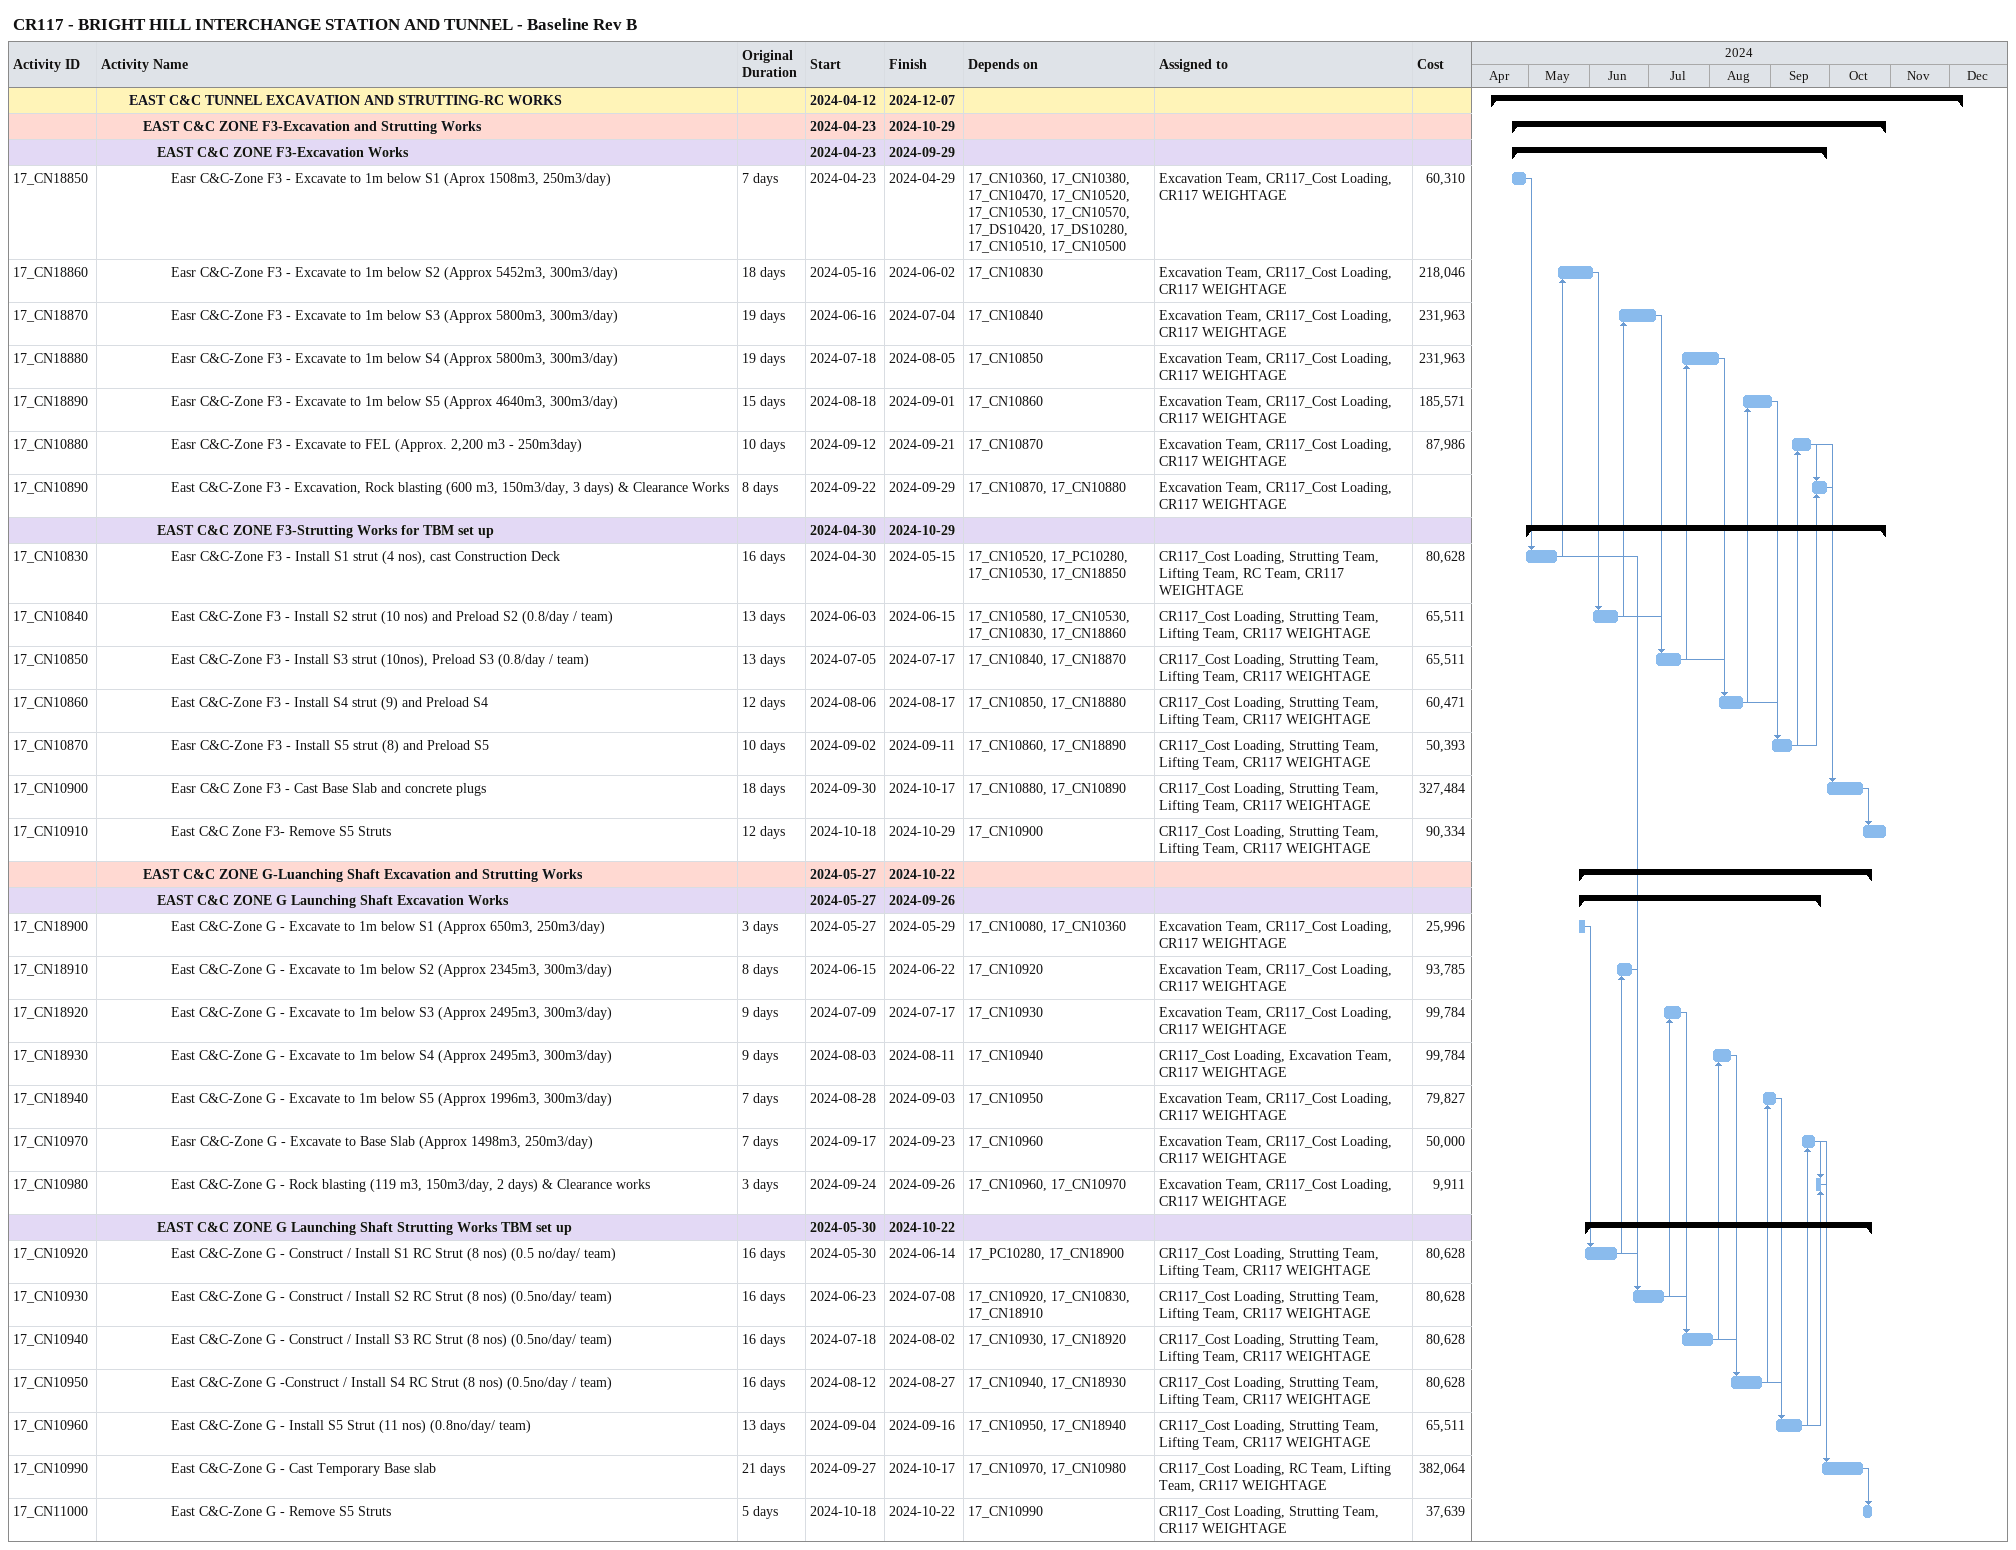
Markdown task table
CR117 - BRIGHT HILL INTERCHANGE STATION AND TUNNEL - Baseline Rev B

| ID | Level | Task | Original duration | Start | Finish | Predecessors | Resources | Cost |
|---|---|---|---|---|---|---|---|---|
|  | 3 | **EAST C&C TUNNEL EXCAVATION AND STRUTTING-RC WORKS** |  | 2024-04-12 | 2024-12-07 |  |  |  |
|  | 4 | **EAST C&C ZONE F3-Excavation and Strutting Works** |  | 2024-04-23 | 2024-10-29 |  |  |  |
|  | 5 | **EAST C&C ZONE F3-Excavation Works** |  | 2024-04-23 | 2024-09-29 |  |  |  |
| 17_CN18850 | 6 | Easr C&C-Zone F3 - Excavate to 1m below S1 (Aprox 1508m3, 250m3/day) | 7d | 2024-04-23 | 2024-04-29 | 17_CN10360, 17_CN10380, 17_CN10470, 17_CN10520, 17_CN10530, 17_CN10570, 17_DS10420, 17_DS10280, 17_CN10510, 17_CN10500 | Excavation Team, CR117_Cost Loading, CR117 WEIGHTAGE | 60310 |
| 17_CN18860 | 6 | Easr C&C-Zone F3 - Excavate to 1m below S2 (Approx 5452m3, 300m3/day) | 18d | 2024-05-16 | 2024-06-02 | 17_CN10830 | Excavation Team, CR117_Cost Loading, CR117 WEIGHTAGE | 218046 |
| 17_CN18870 | 6 | Easr C&C-Zone F3 - Excavate to 1m below S3 (Approx 5800m3, 300m3/day) | 19d | 2024-06-16 | 2024-07-04 | 17_CN10840 | Excavation Team, CR117_Cost Loading, CR117 WEIGHTAGE | 231963 |
| 17_CN18880 | 6 | Easr C&C-Zone F3 - Excavate to 1m below S4 (Approx 5800m3, 300m3/day) | 19d | 2024-07-18 | 2024-08-05 | 17_CN10850 | Excavation Team, CR117_Cost Loading, CR117 WEIGHTAGE | 231963 |
| 17_CN18890 | 6 | Easr C&C-Zone F3 - Excavate to 1m below S5 (Approx 4640m3, 300m3/day) | 15d | 2024-08-18 | 2024-09-01 | 17_CN10860 | Excavation Team, CR117_Cost Loading, CR117 WEIGHTAGE | 185571 |
| 17_CN10880 | 6 | Easr C&C-Zone F3 - Excavate to FEL (Approx. 2,200 m3 - 250m3day) | 10d | 2024-09-12 | 2024-09-21 | 17_CN10870 | Excavation Team, CR117_Cost Loading, CR117 WEIGHTAGE | 87986 |
| 17_CN10890 | 6 | East C&C-Zone F3 - Excavation, Rock blasting (600 m3, 150m3/day, 3 days) & Clearance Works | 8d | 2024-09-22 | 2024-09-29 | 17_CN10870, 17_CN10880 | Excavation Team, CR117_Cost Loading, CR117 WEIGHTAGE |  |
|  | 5 | **EAST C&C ZONE F3-Strutting Works for TBM set up** |  | 2024-04-30 | 2024-10-29 |  |  |  |
| 17_CN10830 | 6 | Easr C&C-Zone F3 - Install S1 strut (4 nos), cast Construction Deck | 16d | 2024-04-30 | 2024-05-15 | 17_CN10520, 17_PC10280, 17_CN10530, 17_CN18850 | CR117_Cost Loading, Strutting Team, Lifting Team, RC Team, CR117 WEIGHTAGE | 80628 |
| 17_CN10840 | 6 | East C&C-Zone F3 - Install S2 strut (10 nos) and Preload S2 (0.8/day / team) | 13d | 2024-06-03 | 2024-06-15 | 17_CN10580, 17_CN10530, 17_CN10830, 17_CN18860 | CR117_Cost Loading, Strutting Team, Lifting Team, CR117 WEIGHTAGE | 65511 |
| 17_CN10850 | 6 | East C&C-Zone F3 - Install S3 strut (10nos), Preload S3 (0.8/day / team) | 13d | 2024-07-05 | 2024-07-17 | 17_CN10840, 17_CN18870 | CR117_Cost Loading, Strutting Team, Lifting Team, CR117 WEIGHTAGE | 65511 |
| 17_CN10860 | 6 | East C&C-Zone F3 - Install S4 strut (9) and Preload S4 | 12d | 2024-08-06 | 2024-08-17 | 17_CN10850, 17_CN18880 | CR117_Cost Loading, Strutting Team, Lifting Team, CR117 WEIGHTAGE | 60471 |
| 17_CN10870 | 6 | Easr C&C-Zone F3 - Install S5 strut (8) and Preload S5 | 10d | 2024-09-02 | 2024-09-11 | 17_CN10860, 17_CN18890 | CR117_Cost Loading, Strutting Team, Lifting Team, CR117 WEIGHTAGE | 50393 |
| 17_CN10900 | 6 | Easr C&C Zone F3 - Cast Base Slab and concrete plugs | 18d | 2024-09-30 | 2024-10-17 | 17_CN10880, 17_CN10890 | CR117_Cost Loading, Strutting Team, Lifting Team, CR117 WEIGHTAGE | 327484 |
| 17_CN10910 | 6 | East C&C Zone F3- Remove S5 Struts | 12d | 2024-10-18 | 2024-10-29 | 17_CN10900 | CR117_Cost Loading, Strutting Team, Lifting Team, CR117 WEIGHTAGE | 90334 |
|  | 4 | **EAST C&C ZONE G-Luanching Shaft Excavation and Strutting Works** |  | 2024-05-27 | 2024-10-22 |  |  |  |
|  | 5 | **EAST C&C ZONE G Launching Shaft Excavation Works** |  | 2024-05-27 | 2024-09-26 |  |  |  |
| 17_CN18900 | 6 | East C&C-Zone G - Excavate to 1m below S1 (Approx 650m3, 250m3/day) | 3d | 2024-05-27 | 2024-05-29 | 17_CN10080, 17_CN10360 | Excavation Team, CR117_Cost Loading, CR117 WEIGHTAGE | 25996 |
| 17_CN18910 | 6 | East C&C-Zone G - Excavate to 1m below S2 (Approx 2345m3, 300m3/day) | 8d | 2024-06-15 | 2024-06-22 | 17_CN10920 | Excavation Team, CR117_Cost Loading, CR117 WEIGHTAGE | 93785 |
| 17_CN18920 | 6 | East C&C-Zone G - Excavate to 1m below S3 (Approx 2495m3, 300m3/day) | 9d | 2024-07-09 | 2024-07-17 | 17_CN10930 | Excavation Team, CR117_Cost Loading, CR117 WEIGHTAGE | 99784 |
| 17_CN18930 | 6 | East C&C-Zone G - Excavate to 1m below S4 (Approx 2495m3, 300m3/day) | 9d | 2024-08-03 | 2024-08-11 | 17_CN10940 | CR117_Cost Loading, Excavation Team, CR117 WEIGHTAGE | 99784 |
| 17_CN18940 | 6 | East C&C-Zone G - Excavate to 1m below S5 (Approx 1996m3, 300m3/day) | 7d | 2024-08-28 | 2024-09-03 | 17_CN10950 | Excavation Team, CR117_Cost Loading, CR117 WEIGHTAGE | 79827 |
| 17_CN10970 | 6 | Easr C&C-Zone G - Excavate to Base Slab (Approx 1498m3, 250m3/day) | 7d | 2024-09-17 | 2024-09-23 | 17_CN10960 | Excavation Team, CR117_Cost Loading, CR117 WEIGHTAGE | 50000 |
| 17_CN10980 | 6 | East C&C-Zone G - Rock blasting (119 m3, 150m3/day, 2 days) & Clearance works | 3d | 2024-09-24 | 2024-09-26 | 17_CN10960, 17_CN10970 | Excavation Team, CR117_Cost Loading, CR117 WEIGHTAGE | 9911 |
|  | 5 | **EAST C&C ZONE G Launching Shaft Strutting Works TBM set up** |  | 2024-05-30 | 2024-10-22 |  |  |  |
| 17_CN10920 | 6 | East C&C-Zone G - Construct / Install S1 RC Strut (8 nos) (0.5 no/day/ team) | 16d | 2024-05-30 | 2024-06-14 | 17_PC10280, 17_CN18900 | CR117_Cost Loading, Strutting Team, Lifting Team, CR117 WEIGHTAGE | 80628 |
| 17_CN10930 | 6 | East C&C-Zone G - Construct / Install S2 RC Strut (8 nos) (0.5no/day/ team) | 16d | 2024-06-23 | 2024-07-08 | 17_CN10920, 17_CN10830, 17_CN18910 | CR117_Cost Loading, Strutting Team, Lifting Team, CR117 WEIGHTAGE | 80628 |
| 17_CN10940 | 6 | East C&C-Zone G - Construct / Install S3 RC Strut (8 nos) (0.5no/day/ team) | 16d | 2024-07-18 | 2024-08-02 | 17_CN10930, 17_CN18920 | CR117_Cost Loading, Strutting Team, Lifting Team, CR117 WEIGHTAGE | 80628 |
| 17_CN10950 | 6 | East C&C-Zone G -Construct / Install S4 RC Strut (8 nos) (0.5no/day / team) | 16d | 2024-08-12 | 2024-08-27 | 17_CN10940, 17_CN18930 | CR117_Cost Loading, Strutting Team, Lifting Team, CR117 WEIGHTAGE | 80628 |
| 17_CN10960 | 6 | East C&C-Zone G - Install S5 Strut (11 nos) (0.8no/day/ team) | 13d | 2024-09-04 | 2024-09-16 | 17_CN10950, 17_CN18940 | CR117_Cost Loading, Strutting Team, Lifting Team, CR117 WEIGHTAGE | 65511 |
| 17_CN10990 | 6 | East C&C-Zone G - Cast Temporary Base slab | 21d | 2024-09-27 | 2024-10-17 | 17_CN10970, 17_CN10980 | CR117_Cost Loading, RC Team, Lifting Team, CR117 WEIGHTAGE | 382064 |
| 17_CN11000 | 6 | East C&C-Zone G - Remove S5 Struts | 5d | 2024-10-18 | 2024-10-22 | 17_CN10990 | CR117_Cost Loading, Strutting Team, CR117 WEIGHTAGE | 37639 |
